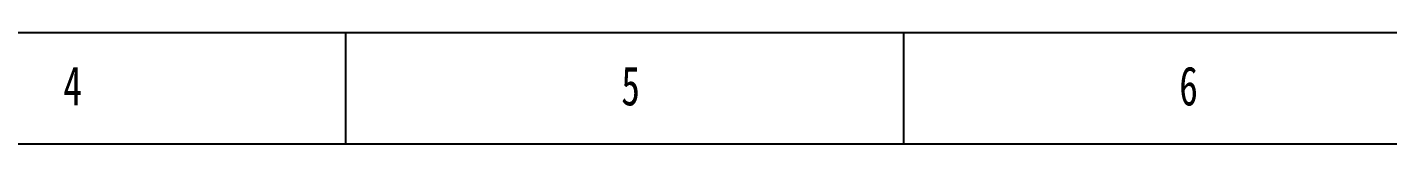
# Model space of a CAD drawing. Header units: millimetres. Extents: x 0 to 1189, y 0 to 841.
# Drawn here: x 173.5 to 295.4, y 831.1 to 841 of the extents above; entities that cross this region are included whole.
import ezdxf

# ---------------------------------------------------------------- set-up
doc = ezdxf.new("R2010")
doc.units = ezdxf.units.MM
doc.layers.add('10', color=7, linetype='Continuous')
doc.layers.add('5', color=7, linetype='Continuous')
doc.styles.add('SLDTEXTSTYLE5', font='TXT', dxfattribs={"width": 0.7})

msp = doc.modelspace()

# ---------------------------------------------------------------- linework, layer by layer
at = {"layer": '5', "color": 7}
msp.add_line((1189, 841), (0, 841), dxfattribs=at)
at = {"layer": '5'}
for p, q in [((202, 841), (202, 831.0501)), ((252, 841), (252, 831.0501))]:
    msp.add_line(p, q, dxfattribs=at)
at = {"layer": '5', "color": 7, "lineweight": 25}
msp.add_line((1179, 831.0501), (25, 831.0501), dxfattribs=at)

# ---------------------------------------------------------------- texts
at = {"layer": '10', "char_height": 3.5, "attachment_point": 2, "style": 'SLDTEXTSTYLE5'}
for s, insert in [('4', (177.5444, 838.0095)), ('5', (227.5444, 838.0095)), ('6', (277.5469, 838.0095))]:
    msp.add_mtext(s, dxfattribs=dict(at, insert=insert))

doc.saveas('drawing.dxf')
